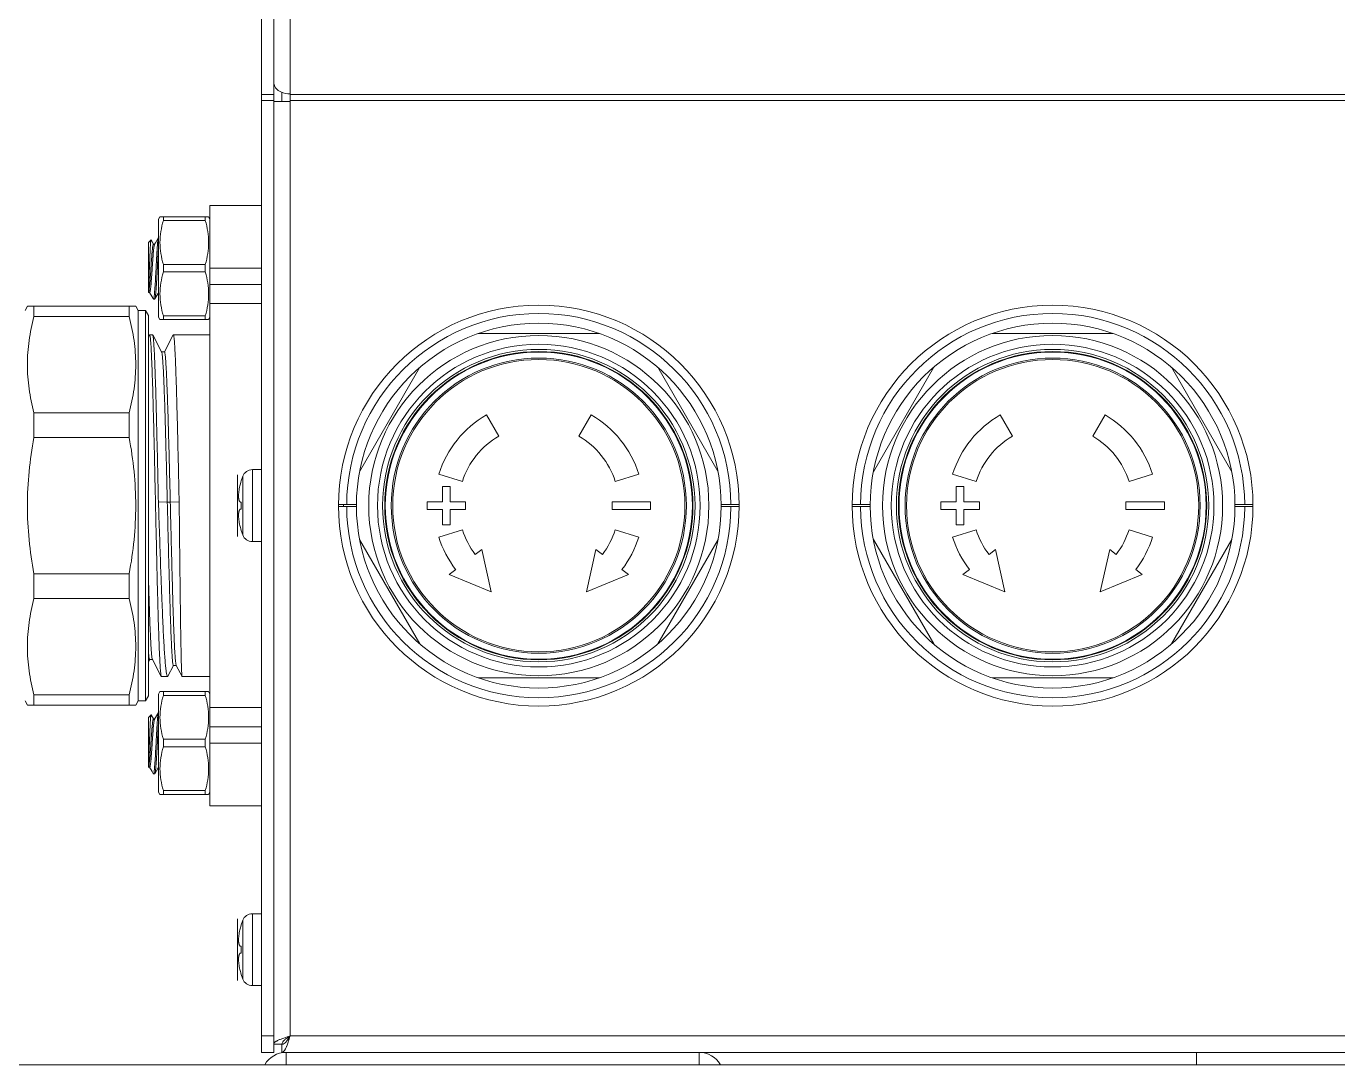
# Model space of a CAD drawing. Header units: millimetres. Extents: x 206 to 1899, y -454 to 296.
# Drawn here: x 1407.77 to 1415.75, y -414.67 to -408.36 of the extents above; entities that cross this region are included whole.
import ezdxf

# ---------------------------------------------------------------- set-up
doc = ezdxf.new("R2010")
doc.units = ezdxf.units.MM
doc.layers.add('细实线', color=7, linetype='Continuous', lineweight=15)

msp = doc.modelspace()

# ---------------------------------------------------------------- linework, layer by layer
at = {"layer": '细实线', "linetype": 'Continuous', "lineweight": 9}
for p, q in [((1409.1992, -414.5955), (1409.1992, -402.8455)), ((1409.2742, -414.5955), (1409.2742, -403.033)), ((1409.3742, -414.4955), (1409.3742, -403.133)), ((1409.1992, -408.7714), (1409.2742, -408.7714)), ((1409.1992, -408.8068), (1409.2742, -408.8068)), ((1409.3242, -408.813), (1409.2742, -408.813)), ((1409.3242, -408.813), (1409.3242, -408.7561)), ((1409.3742, -408.813), (1409.3242, -408.813)), ((1409.3742, -408.7714), (1428.9867, -408.7714)), ((1409.3742, -408.8068), (1428.9867, -408.8068)), ((1408.8867, -413.0955), (1408.8867, -409.4455)), ((1409.1992, -409.4455), (1408.8867, -409.4455)), ((1408.5824, -409.5142), (1408.5742, -409.5284)), ((1408.5742, -410.1249), (1408.5742, -409.5285)), ((1408.8786, -409.5142), (1408.5824, -409.5142)), ((1408.6031, -409.5142), (1408.6031, -409.5372)), ((1408.8579, -409.5372), (1408.6031, -409.5372)), ((1408.8579, -409.5142), (1408.8579, -409.5372)), ((1408.8867, -409.5284), (1408.8786, -409.5142)), ((1408.5117, -409.6705), (1408.5281, -409.6541)), ((1408.5117, -409.9746), (1408.5117, -409.6705)), ((1408.5288, -409.6543), (1408.5281, -409.6541)), ((1408.5434, -409.6796), (1408.5288, -409.6543)), ((1408.5508, -409.6798), (1408.543, -409.6798)), ((1408.5547, -409.6722), (1408.5496, -409.6808)), ((1408.5733, -409.64), (1408.5547, -409.6722)), ((1408.5733, -409.64), (1408.5742, -409.6392)), ((1408.6031, -409.8497), (1408.6031, -409.8037)), ((1408.8579, -409.8037), (1408.6031, -409.8037)), ((1408.8579, -409.8497), (1408.6031, -409.8497)), ((1408.8579, -409.8497), (1408.8579, -409.8037)), ((1409.1992, -409.8267), (1408.8867, -409.8267)), ((1408.8867, -409.9251), (1409.1992, -409.9251)), ((1408.5117, -409.9746), (1408.5129, -409.9726)), ((1408.5117, -409.9736), (1408.5196, -409.9736)), ((1408.543, -410.0142), (1408.5408, -410.0112)), ((1408.543, -410.0142), (1408.5508, -410.0142)), ((1408.5517, -410.0134), (1408.5508, -410.0142)), ((1407.7617, -410.083), (1407.7762, -410.058)), ((1408.4348, -410.058), (1407.7762, -410.058)), ((1407.8159, -410.1203), (1407.8159, -410.058)), ((1408.3951, -410.1203), (1408.3951, -410.058)), ((1408.4348, -410.058), (1408.4492, -410.083)), ((1408.4492, -412.458), (1408.4492, -410.083)), ((1408.4492, -410.083), (1408.4937, -410.083)), ((1408.4937, -410.083), (1408.4937, -412.458)), ((1408.5117, -410.1142), (1408.4937, -410.083)), ((1409.1992, -410.042), (1408.8867, -410.042)), ((1408.3951, -410.1203), (1407.8159, -410.1203)), ((1408.5117, -412.4267), (1408.5117, -410.1142)), ((1408.5824, -410.1392), (1408.5742, -410.1251)), ((1408.8786, -410.1392), (1408.5824, -410.1392)), ((1408.6031, -410.1392), (1408.6031, -410.1162)), ((1408.8579, -410.1162), (1408.6031, -410.1162)), ((1408.8579, -410.1392), (1408.8579, -410.1162)), ((1408.8867, -410.1251), (1408.8786, -410.1392)), ((1408.5184, -410.2324), (1408.5117, -410.2452)), ((1408.5184, -410.2324), (1408.5194, -410.2314)), ((1408.5194, -410.2314), (1408.5374, -410.2314)), ((1408.5384, -410.2324), (1408.5374, -410.2314)), ((1408.5921, -410.3354), (1408.5384, -410.2324)), ((1408.6627, -410.2324), (1408.6092, -410.3352)), ((1408.6627, -410.2324), (1408.6637, -410.2314)), ((1408.6637, -410.2314), (1408.8867, -410.2314)), ((1410.5196, -410.2236), (1411.2539, -410.2236)), ((1413.6446, -410.2236), (1414.3789, -410.2236)), ((1408.6096, -410.3354), (1408.5915, -410.3354)), ((1408.5926, -410.3364), (1408.5921, -410.3354)), ((1409.7966, -411.0649), (1410.1637, -410.4291)), ((1411.6098, -410.4291), (1411.9769, -411.0649)), ((1412.9216, -411.0649), (1413.2887, -410.4291)), ((1414.7348, -410.4291), (1415.1019, -411.0649)), ((1407.8159, -410.8564), (1407.8159, -410.7059)), ((1408.3951, -410.7059), (1407.8159, -410.7059)), ((1408.3951, -410.8564), (1408.3951, -410.7059)), ((1410.568, -410.7184), (1410.643, -410.8483)), ((1411.1305, -410.8483), (1411.2055, -410.7184)), ((1413.693, -410.7184), (1413.768, -410.8483)), ((1414.2555, -410.8483), (1414.3305, -410.7184)), ((1408.3951, -410.8564), (1407.8159, -410.8564)), ((1409.1444, -411.4892), (1409.1444, -411.0517)), ((1409.1444, -411.0517), (1409.1992, -411.0517)), ((1409.053, -411.458), (1409.053, -411.083)), ((1409.0766, -411.1187), (1409.086, -411.0919)), ((1409.0766, -411.1187), (1409.0766, -411.1202)), ((1409.086, -411.449), (1409.086, -411.0919)), ((1410.4218, -411.1239), (1410.2788, -411.0788)), ((1411.4947, -411.0788), (1411.3517, -411.1239)), ((1413.5468, -411.1239), (1413.4038, -411.0788)), ((1414.6197, -411.0788), (1414.4767, -411.1239)), ((1410.3008, -411.247), (1410.3008, -411.1533)), ((1410.3008, -411.1533), (1410.3477, -411.1533)), ((1410.3477, -411.1533), (1410.3477, -411.247)), ((1413.4258, -411.247), (1413.4258, -411.1533)), ((1413.4258, -411.1533), (1413.4727, -411.1533)), ((1413.4727, -411.1533), (1413.4727, -411.247)), ((1408.5738, -411.2705), (1408.573, -411.2464)), ((1408.573, -411.2464), (1408.6271, -411.2488)), ((1408.6271, -411.2488), (1408.6451, -411.2488)), ((1408.6451, -411.2488), (1408.6992, -411.2464)), ((1408.6992, -411.2464), (1408.6995, -411.2705)), ((1409.0716, -411.2488), (1409.0766, -411.2498)), ((1409.0716, -411.2921), (1409.0766, -411.2911)), ((1409.0766, -411.2498), (1409.0766, -411.2911)), ((1409.7774, -411.2642), (1409.668, -411.2642)), ((1409.7774, -411.2767), (1409.668, -411.2767)), ((1409.6992, -411.2642), (1409.6992, -411.2767)), ((1410.2071, -411.2939), (1410.2071, -411.247)), ((1410.2071, -411.247), (1410.3008, -411.247)), ((1410.3008, -411.2939), (1410.2071, -411.2939)), ((1410.3008, -411.3876), (1410.3008, -411.2939)), ((1410.3477, -411.247), (1410.4414, -411.247)), ((1410.3477, -411.2939), (1410.3477, -411.3876)), ((1410.4414, -411.2939), (1410.3477, -411.2939)), ((1410.4414, -411.247), (1410.4414, -411.2939)), ((1411.3321, -411.2939), (1411.3321, -411.247)), ((1411.3321, -411.247), (1411.5664, -411.247)), ((1411.5664, -411.2939), (1411.3321, -411.2939)), ((1411.5664, -411.247), (1411.5664, -411.2939)), ((1412.1055, -411.2642), (1411.9961, -411.2642)), ((1412.1055, -411.2767), (1411.9961, -411.2767)), ((1412.9024, -411.2642), (1412.793, -411.2642)), ((1412.9024, -411.2767), (1412.793, -411.2767)), ((1413.3321, -411.2939), (1413.3321, -411.247)), ((1413.3321, -411.247), (1413.4258, -411.247)), ((1413.4258, -411.2939), (1413.3321, -411.2939)), ((1413.4258, -411.3876), (1413.4258, -411.2939)), ((1413.4727, -411.247), (1413.5664, -411.247)), ((1413.4727, -411.2939), (1413.4727, -411.3876)), ((1413.5664, -411.2939), (1413.4727, -411.2939)), ((1413.5664, -411.247), (1413.5664, -411.2939)), ((1414.4571, -411.2939), (1414.4571, -411.247)), ((1414.4571, -411.247), (1414.6914, -411.247)), ((1414.6914, -411.2939), (1414.4571, -411.2939)), ((1414.6914, -411.247), (1414.6914, -411.2939)), ((1415.2305, -411.2642), (1415.1211, -411.2642)), ((1415.2305, -411.2767), (1415.1211, -411.2767)), ((1409.0766, -411.4208), (1409.0766, -411.4222)), ((1409.0766, -411.4222), (1409.086, -411.449)), ((1410.2788, -411.4622), (1410.4218, -411.4171)), ((1410.3477, -411.3876), (1410.3008, -411.3876)), ((1411.3517, -411.4171), (1411.4947, -411.4622)), ((1413.4038, -411.4622), (1413.5468, -411.4171)), ((1413.4727, -411.3876), (1413.4258, -411.3876)), ((1414.4767, -411.4171), (1414.6197, -411.4622)), ((1409.1444, -411.4892), (1409.1992, -411.4892)), ((1410.1637, -412.1118), (1409.7966, -411.476)), ((1410.5, -411.5672), (1410.5397, -411.5368)), ((1410.5397, -411.5368), (1410.5969, -411.7948)), ((1411.1766, -411.7948), (1411.2338, -411.5368)), ((1411.2338, -411.5368), (1411.2735, -411.5672)), ((1411.9769, -411.476), (1411.6098, -412.1118)), ((1413.2887, -412.1118), (1412.9216, -411.476)), ((1413.625, -411.5672), (1413.6647, -411.5368)), ((1413.6647, -411.5368), (1413.7219, -411.7948)), ((1414.3016, -411.7948), (1414.3588, -411.5368)), ((1414.3588, -411.5368), (1414.3985, -411.5672)), ((1415.1019, -411.476), (1414.7348, -412.1118)), ((1407.8159, -411.835), (1407.8159, -411.6845)), ((1408.3951, -411.6845), (1407.8159, -411.6845)), ((1408.3951, -411.835), (1408.3951, -411.6845)), ((1410.3413, -411.689), (1410.381, -411.6585)), ((1410.5969, -411.7948), (1410.3413, -411.689)), ((1411.4322, -411.689), (1411.1766, -411.7948)), ((1411.3925, -411.6585), (1411.4322, -411.689)), ((1413.4663, -411.689), (1413.506, -411.6585)), ((1413.7219, -411.7948), (1413.4663, -411.689)), ((1414.5572, -411.689), (1414.3016, -411.7948)), ((1414.5175, -411.6585), (1414.5572, -411.689)), ((1408.3951, -411.835), (1407.8159, -411.835)), ((1408.5117, -412.2212), (1408.5198, -412.2058)), ((1408.5194, -412.2055), (1408.5374, -412.2055)), ((1408.5363, -412.2045), (1408.5369, -412.2055)), ((1408.5369, -412.2055), (1408.5906, -412.3086)), ((1408.6309, -412.3073), (1408.6647, -412.2426)), ((1408.6642, -412.2424), (1408.6823, -412.2424)), ((1408.6812, -412.2414), (1408.6818, -412.2424)), ((1408.6818, -412.2424), (1408.7166, -412.3093)), ((1408.5906, -412.3086), (1408.5915, -412.3095)), ((1408.5915, -412.3095), (1408.6286, -412.3095)), ((1408.6309, -412.3073), (1408.6286, -412.3095)), ((1408.7166, -412.3093), (1408.7168, -412.3095)), ((1408.7168, -412.3095), (1408.8867, -412.3095)), ((1411.2539, -412.3173), (1410.5196, -412.3173)), ((1414.3789, -412.3173), (1413.6446, -412.3173)), ((1407.8159, -412.483), (1407.8159, -412.4206)), ((1408.3951, -412.4206), (1407.8159, -412.4206)), ((1408.3951, -412.483), (1408.3951, -412.4206)), ((1408.5824, -412.4017), (1408.5742, -412.4159)), ((1408.5742, -413.0124), (1408.5742, -412.416)), ((1408.8786, -412.4017), (1408.5824, -412.4017)), ((1408.6031, -412.4017), (1408.6031, -412.4247)), ((1408.8579, -412.4017), (1408.8579, -412.4247)), ((1408.8867, -412.4159), (1408.8786, -412.4017)), ((1407.7617, -412.458), (1407.7762, -412.483)), ((1408.4348, -412.483), (1407.7762, -412.483)), ((1408.4348, -412.483), (1408.4492, -412.458)), ((1408.4492, -412.458), (1408.4937, -412.458)), ((1408.5117, -412.4267), (1408.4937, -412.458)), ((1408.8579, -412.4247), (1408.6031, -412.4247)), ((1408.8867, -412.4989), (1409.1992, -412.4989)), ((1408.5117, -412.558), (1408.5281, -412.5416)), ((1408.5117, -412.8621), (1408.5117, -412.558)), ((1408.5288, -412.5418), (1408.5281, -412.5416)), ((1408.5434, -412.5671), (1408.5288, -412.5418)), ((1408.5508, -412.5673), (1408.543, -412.5673)), ((1408.5547, -412.5597), (1408.5496, -412.5683)), ((1408.5733, -412.5275), (1408.5547, -412.5597)), ((1408.5733, -412.5275), (1408.5742, -412.5267)), ((1409.1992, -412.6159), (1408.8867, -412.6159)), ((1408.6031, -412.7372), (1408.6031, -412.6912)), ((1408.8579, -412.6912), (1408.6031, -412.6912)), ((1408.8579, -412.7372), (1408.6031, -412.7372)), ((1408.8579, -412.7372), (1408.8579, -412.6912)), ((1409.1992, -412.7142), (1408.8867, -412.7142)), ((1408.5117, -412.8621), (1408.5129, -412.8601)), ((1408.5117, -412.8611), (1408.5196, -412.8611)), ((1408.543, -412.9017), (1408.5408, -412.8987)), ((1408.5517, -412.9009), (1408.5508, -412.9017)), ((1408.543, -412.9017), (1408.5508, -412.9017)), ((1408.5824, -413.0267), (1408.5742, -413.0126)), ((1408.8786, -413.0267), (1408.5824, -413.0267)), ((1408.6031, -413.0267), (1408.6031, -413.0037)), ((1408.8579, -413.0037), (1408.6031, -413.0037)), ((1408.8579, -413.0267), (1408.8579, -413.0037)), ((1408.8867, -413.0126), (1408.8786, -413.0267)), ((1409.1992, -413.0955), (1408.8867, -413.0955)), ((1409.1444, -414.1892), (1409.1444, -413.7517)), ((1409.1444, -413.7517), (1409.1992, -413.7517)), ((1409.053, -414.158), (1409.053, -413.783)), ((1409.0766, -413.8187), (1409.086, -413.7919)), ((1409.0766, -413.8187), (1409.0766, -413.8202)), ((1409.086, -414.149), (1409.086, -413.7919)), ((1409.0716, -413.9488), (1409.0766, -413.9498)), ((1409.0716, -413.9921), (1409.0766, -413.9911)), ((1409.0766, -413.9498), (1409.0766, -413.9911)), ((1409.0766, -414.1208), (1409.0766, -414.1222)), ((1409.0766, -414.1222), (1409.086, -414.149)), ((1409.1444, -414.1892), (1409.1992, -414.1892)), ((1409.2742, -414.4955), (1409.1992, -414.4955)), ((1428.9867, -414.4955), (1409.3742, -414.4955)), ((1409.3242, -414.5455), (1409.2742, -414.5455)), ((1409.3242, -414.5455), (1409.3242, -414.5955)), ((1409.2742, -414.5955), (1409.1992, -414.5955)), ((1429.0367, -414.5955), (1409.3242, -414.5955)), ((1409.3492, -414.6705), (1409.3492, -414.5955)), ((1411.8617, -414.6705), (1411.8617, -414.5955)), ((1414.8867, -414.5955), (1414.8867, -414.6705)), ((1400.2555, -414.6705), (1475.4055, -414.6705))]:
    msp.add_line(p, q, dxfattribs=at)
for points in [[(1408.5191, -409.9739), (1408.5346, -410.0004), (1408.5408, -410.0112)], [(1408.5517, -410.0134), (1408.57, -409.982), (1408.5742, -409.9746)], [(1408.5191, -412.8614), (1408.5346, -412.8879), (1408.5408, -412.8987)], [(1408.5517, -412.9009), (1408.57, -412.8695), (1408.5742, -412.8621)]]:
    msp.add_lwpolyline(points, dxfattribs=at)
for centre, radius in [((1410.8867, -411.2705), 1.2188), ((1414.0117, -411.2705), 1.2188), ((1410.8867, -411.2705), 1.1094), ((1414.0117, -411.2705), 1.1094), ((1410.8867, -411.2705), 1.0344), ((1414.0117, -411.2705), 1.0344), ((1410.8867, -411.2705), 0.9812), ((1410.8867, -411.2705), 0.95), ((1410.8867, -411.2705), 0.9375), ((1410.8867, -411.2705), 0.9338), ((1414.0117, -411.2705), 0.9812), ((1414.0117, -411.2705), 0.95), ((1414.0117, -411.2705), 0.9375), ((1414.0117, -411.2705), 0.9338), ((1410.8867, -411.2705), 0.8974), ((1410.8867, -411.2705), 0.8886), ((1414.0117, -411.2705), 0.8974), ((1414.0117, -411.2705), 0.8886)]:
    msp.add_circle(centre, radius, dxfattribs=at)
for centre, radius, start, end in [((1410.8867, -411.2705), 1.1687, 0.3064, 179.6936), ((1414.0117, -411.2705), 1.1687, 0.3064, 179.6936), ((1410.8867, -411.2705), 0.6375, 120, 162.5), ((1410.8867, -411.2705), 0.6375, 17.5, 60), ((1414.0117, -411.2705), 0.6375, 120, 162.5), ((1414.0117, -411.2705), 0.6375, 17.5, 60), ((1410.8867, -411.2705), 0.4875, 120, 162.5), ((1410.8867, -411.2705), 0.4875, 17.5, 60), ((1414.0117, -411.2705), 0.4875, 120, 162.5), ((1414.0117, -411.2705), 0.4875, 17.5, 60), ((1409.1444, -411.1142), 0.0625, 90, 159.07517), ((1409.4362, -411.2372), 0.3781, 164.67105, 166.58906), ((1409.5558, -411.27), 0.5021, 162.63675, 164.67092), ((1410.8867, -411.2705), 1.1687, 180.3064, 359.6936), ((1414.0117, -411.2705), 1.1687, 180.3064, 359.6936), ((1409.435, -411.304), 0.3768, 193.40781, 195.33231), ((1409.5558, -411.2709), 0.5021, 195.32908, 197.36325), ((1409.1444, -411.4267), 0.0625, 200.92483, 270), ((1410.8867, -411.2705), 0.6375, 197.5, 217.5), ((1410.8867, -411.2705), 0.4875, 197.5, 217.5), ((1410.8867, -411.2705), 0.4875, 322.5, 342.5), ((1410.8867, -411.2705), 0.6375, 322.5, 342.5), ((1414.0117, -411.2705), 0.6375, 197.5, 217.5), ((1414.0117, -411.2705), 0.4875, 197.5, 217.5), ((1414.0117, -411.2705), 0.4875, 322.5, 342.5), ((1414.0117, -411.2705), 0.6375, 322.5, 342.5), ((1409.1444, -413.8142), 0.0625, 90, 159.07517), ((1409.4362, -413.9372), 0.3781, 164.67105, 166.58906), ((1409.5558, -413.97), 0.5021, 162.63675, 164.67092), ((1409.435, -414.004), 0.3768, 193.40781, 195.33231), ((1409.5558, -413.9709), 0.5021, 195.32908, 197.36325), ((1409.1444, -414.1267), 0.0625, 200.92483, 270), ((1409.3492, -414.7455), 0.15, 90, 149.80239), ((1411.8617, -414.7455), 0.15, 30.19761, 90)]:
    msp.add_arc(centre, radius, start, end, dxfattribs=at)
for points, knots in [([(1409.2742, -408.6963), (1409.2742, -408.7054), (1409.2799, -408.7249), (1409.2938, -408.7391), (1409.302, -408.7452)], [0, 0, 0, 0, 0.472275, 1, 1, 1, 1]), ([(1409.302, -408.7452), (1409.3068, -408.7487), (1409.3287, -408.7618), (1409.3548, -408.767), (1409.3742, -408.767)], [0, 0, 0, 0, 0.23481, 1, 1, 1, 1]), ([(1408.6031, -409.8037), (1408.5967, -409.7821), (1408.5863, -409.7381), (1408.5805, -409.6705), (1408.5863, -409.6028), (1408.5967, -409.5589), (1408.6031, -409.5372)], [0, 0, 0, 0, 0.250695, 0.5, 0.749305, 1, 1, 1, 1]), ([(1408.8579, -409.8037), (1408.8643, -409.7821), (1408.8747, -409.7381), (1408.8805, -409.6705), (1408.8747, -409.6028), (1408.8643, -409.5589), (1408.8579, -409.5372)], [0, 0, 0, 0, 0.250695, 0.5, 0.749305, 1, 1, 1, 1]), ([(1408.5281, -409.6541), (1408.5279, -409.6543), (1408.5275, -409.6554), (1408.5271, -409.6574), (1408.5266, -409.6605), (1408.5261, -409.6646), (1408.5256, -409.6696), (1408.5249, -409.6782), (1408.5241, -409.6911), (1408.5231, -409.709), (1408.5221, -409.7298), (1408.5211, -409.753), (1408.5201, -409.7779), (1408.5191, -409.8039), (1408.5178, -409.8388), (1408.5161, -409.8801), (1408.5142, -409.9234), (1408.5127, -409.9495), (1408.5117, -409.9605)], [0, 0, 0, 0, 0.003638, 0.010461, 0.020548, 0.033881, 0.050403, 0.070023, 0.118113, 0.177037, 0.245375, 0.321439, 0.403308, 0.488871, 0.575879, 0.744886, 0.891832, 1, 1, 1, 1]), ([(1408.5159, -409.9613), (1408.5165, -409.9573), (1408.5178, -409.9482), (1408.5201, -409.9257), (1408.5229, -409.8914), (1408.5255, -409.854), (1408.5277, -409.8215), (1408.5294, -409.7969), (1408.5311, -409.7731), (1408.5327, -409.751), (1408.5344, -409.731), (1408.536, -409.7138), (1408.5377, -409.6998), (1408.5392, -409.6896), (1408.5407, -409.6834), (1408.5419, -409.6805), (1408.5427, -409.6798), (1408.543, -409.6798)], [0, 0, 0, 0, 0.042598, 0.097649, 0.238585, 0.406786, 0.495155, 0.582985, 0.667741, 0.746976, 0.818408, 0.879989, 0.929967, 0.966961, 0.990085, 0.996465, 1, 1, 1, 1]), ([(1408.5196, -409.9736), (1408.5199, -409.9736), (1408.5208, -409.9727), (1408.5216, -409.9707), (1408.5225, -409.9675), (1408.5238, -409.9608), (1408.5254, -409.9496), (1408.5272, -409.9331), (1408.529, -409.9128), (1408.5308, -409.8896), (1408.5326, -409.8641), (1408.5345, -409.8373), (1408.5363, -409.8102), (1408.5381, -409.7836), (1408.54, -409.7586), (1408.5418, -409.7359), (1408.5436, -409.7164), (1408.5454, -409.7007), (1408.5469, -409.6903), (1408.5483, -409.6844), (1408.549, -409.6822), (1408.5494, -409.6814)], [0, 0, 0, 0, 0.003842, 0.011094, 0.022365, 0.037706, 0.080226, 0.13737, 0.207214, 0.287353, 0.375012, 0.467147, 0.560554, 0.651985, 0.738262, 0.816389, 0.883663, 0.937776, 0.976919, 0.990494, 1, 1, 1, 1]), ([(1408.5467, -410.001), (1408.5474, -409.9964), (1408.5486, -409.9857), (1408.551, -409.9589), (1408.5537, -409.9173), (1408.5568, -409.8611), (1408.5595, -409.8107), (1408.5617, -409.7701), (1408.5633, -409.7415), (1408.5649, -409.7152), (1408.5665, -409.692), (1408.5682, -409.6726), (1408.5696, -409.6591), (1408.5708, -409.6505), (1408.5716, -409.6458), (1408.5723, -409.6425), (1408.573, -409.6406), (1408.5733, -409.64)], [0, 0, 0, 0, 0.038651, 0.089567, 0.222344, 0.383787, 0.556107, 0.640397, 0.720301, 0.793603, 0.858272, 0.912526, 0.954882, 0.971236, 0.98423, 0.993811, 1, 1, 1, 1]), ([(1408.5742, -409.6941), (1408.5741, -409.6965), (1408.5733, -409.7066), (1408.5727, -409.7168), (1408.5722, -409.7245)], [0, 0, 0, 0, 0.233838, 1, 1, 1, 1]), ([(1408.5722, -409.7245), (1408.5713, -409.739), (1408.5695, -409.7691), (1408.567, -409.8153), (1408.5646, -409.8622), (1408.5621, -409.9067), (1408.56, -409.9411), (1408.5582, -409.9652), (1408.5569, -409.98), (1408.5557, -409.9924), (1408.5545, -410.002), (1408.5534, -410.0082), (1408.5525, -410.0117), (1408.552, -410.013), (1408.5517, -410.0134)], [0, 0, 0, 0, 0.149668, 0.312649, 0.478277, 0.635709, 0.774644, 0.834278, 0.886019, 0.929033, 0.962641, 0.986349, 0.99442, 1, 1, 1, 1]), ([(1408.6031, -410.1162), (1408.5967, -410.0946), (1408.5863, -410.0506), (1408.5805, -409.983), (1408.5863, -409.9153), (1408.5967, -409.8714), (1408.6031, -409.8497)], [0, 0, 0, 0, 0.250695, 0.5, 0.749305, 1, 1, 1, 1]), ([(1408.8579, -410.1162), (1408.8643, -410.0946), (1408.8747, -410.0506), (1408.8805, -409.983), (1408.8747, -409.9153), (1408.8643, -409.8714), (1408.8579, -409.8497)], [0, 0, 0, 0, 0.250695, 0.5, 0.749305, 1, 1, 1, 1]), ([(1408.5129, -409.9726), (1408.513, -409.9725), (1408.5133, -409.9719), (1408.5136, -409.9712), (1408.5137, -409.9707)], [0, 0, 0, 0, 0.209201, 1, 1, 1, 1]), ([(1408.5137, -409.9707), (1408.5139, -409.9701), (1408.5148, -409.967), (1408.5154, -409.9638), (1408.5159, -409.9613)], [0, 0, 0, 0, 0.190072, 1, 1, 1, 1]), ([(1408.543, -410.0142), (1408.5434, -410.0142), (1408.5443, -410.0129), (1408.5446, -410.0117), (1408.5449, -410.0109)], [0, 0, 0, 0, 0.320397, 1, 1, 1, 1]), ([(1408.5449, -410.0109), (1408.545, -410.0103), (1408.5458, -410.007), (1408.5464, -410.0037), (1408.5467, -410.001)], [0, 0, 0, 0, 0.191287, 1, 1, 1, 1]), ([(1407.8159, -410.1203), (1407.8032, -410.1682), (1407.7832, -410.2652), (1407.7727, -410.4131), (1407.7832, -410.561), (1407.8032, -410.658), (1407.8159, -410.7059)], [0, 0, 0, 0, 0.251097, 0.5, 0.748903, 1, 1, 1, 1]), ([(1408.3951, -410.1203), (1408.4078, -410.1682), (1408.4278, -410.2652), (1408.4383, -410.4131), (1408.4278, -410.561), (1408.4078, -410.658), (1408.3951, -410.7059)], [0, 0, 0, 0, 0.251097, 0.5, 0.748903, 1, 1, 1, 1]), ([(1408.5194, -410.2314), (1408.5196, -410.2314), (1408.5201, -410.2318), (1408.5209, -410.2335), (1408.5219, -410.2372), (1408.5229, -410.2435), (1408.524, -410.2522), (1408.5251, -410.2634), (1408.5262, -410.277), (1408.5274, -410.2929), (1408.5285, -410.3113), (1408.5296, -410.3319), (1408.5312, -410.3639), (1408.5331, -410.4093), (1408.5353, -410.4698), (1408.5375, -410.5381), (1408.5398, -410.6134), (1408.542, -410.6951), (1408.5443, -410.7822), (1408.5473, -410.9071), (1408.551, -411.0703), (1408.554, -411.2029), (1408.5555, -411.2705)], [0, 0, 0, 0, 0.00062, 0.001673, 0.005438, 0.011534, 0.019984, 0.030779, 0.043896, 0.059309, 0.076984, 0.096876, 0.11894, 0.169371, 0.227791, 0.293639, 0.366287, 0.445032, 0.529119, 0.617741, 0.80512, 1, 1, 1, 1]), ([(1408.573, -411.2464), (1408.5715, -411.1818), (1408.5687, -411.0551), (1408.5645, -410.8711), (1408.5609, -410.7255), (1408.5579, -410.6177), (1408.5558, -410.545), (1408.5536, -410.4788), (1408.5515, -410.4195), (1408.5494, -410.3677), (1408.5473, -410.324), (1408.5454, -410.2927), (1408.5439, -410.2719), (1408.5428, -410.2597), (1408.5418, -410.2496), (1408.5407, -410.2418), (1408.5397, -410.2363), (1408.5389, -410.2334), (1408.5384, -410.2324)], [0, 0, 0, 0, 0.191055, 0.37452, 0.543947, 0.621499, 0.69335, 0.758863, 0.817463, 0.868631, 0.911919, 0.946949, 0.96127, 0.973419, 0.983375, 0.991122, 0.996653, 1, 1, 1, 1]), ([(1408.6637, -410.2314), (1408.6639, -410.2314), (1408.6644, -410.2318), (1408.6652, -410.2335), (1408.6662, -410.237), (1408.6672, -410.2431), (1408.6683, -410.2516), (1408.6694, -410.2624), (1408.6705, -410.2756), (1408.6716, -410.2912), (1408.6731, -410.3164), (1408.675, -410.3535), (1408.6772, -410.4043), (1408.6794, -410.4632), (1408.6816, -410.5296), (1408.6838, -410.603), (1408.686, -410.6826), (1408.6882, -410.7677), (1408.6912, -410.8899), (1408.6949, -411.0499), (1408.6978, -411.18), (1408.6992, -411.2464)], [0, 0, 0, 0, 0.000623, 0.001674, 0.00542, 0.011481, 0.019882, 0.030612, 0.043653, 0.058979, 0.076555, 0.11829, 0.168478, 0.226652, 0.292269, 0.36472, 0.443325, 0.527353, 0.616021, 0.803906, 1, 1, 1, 1]), ([(1408.6271, -411.2488), (1408.6257, -411.1909), (1408.6229, -411.0772), (1408.6186, -410.9121), (1408.615, -410.7814), (1408.6121, -410.6845), (1408.61, -410.6192), (1408.6078, -410.5595), (1408.6057, -410.5062), (1408.6036, -410.4595), (1408.6015, -410.42), (1408.5996, -410.3917), (1408.5981, -410.3729), (1408.597, -410.3617), (1408.596, -410.3525), (1408.595, -410.3453), (1408.5939, -410.3402), (1408.5931, -410.3374), (1408.5926, -410.3364)], [0, 0, 0, 0, 0.19048, 0.37344, 0.542489, 0.619916, 0.691691, 0.757187, 0.815827, 0.867097, 0.910555, 0.945817, 0.960282, 0.972592, 0.982724, 0.990667, 0.996416, 1, 1, 1, 1]), ([(1408.6451, -411.2488), (1408.6437, -411.1891), (1408.6408, -411.072), (1408.6371, -410.9279), (1408.6341, -410.818), (1408.6319, -410.7414), (1408.6297, -410.6698), (1408.6275, -410.6037), (1408.6253, -410.5439), (1408.6231, -410.4909), (1408.6209, -410.4452), (1408.619, -410.4119), (1408.6174, -410.3891), (1408.6163, -410.3752), (1408.6152, -410.3633), (1408.6141, -410.3535), (1408.6131, -410.3459), (1408.612, -410.3403), (1408.6112, -410.3372), (1408.6101, -410.3354), (1408.6096, -410.3354)], [0, 0, 0, 0, 0.196057, 0.383908, 0.472562, 0.556575, 0.635169, 0.70761, 0.77322, 0.831391, 0.881577, 0.923317, 0.940895, 0.956227, 0.969276, 0.980015, 0.98843, 0.994515, 0.998296, 1, 1, 1, 1]), ([(1407.8159, -410.8564), (1407.8031, -410.9246), (1407.7831, -411.0622), (1407.7762, -411.2011), (1407.7762, -411.2705)], [0, 0, 0, 0, 0.500012, 1, 1, 1, 1]), ([(1408.3951, -410.8564), (1408.4079, -410.9246), (1408.4279, -411.0622), (1408.4348, -411.2011), (1408.4348, -411.2705)], [0, 0, 0, 0, 0.500012, 1, 1, 1, 1]), ([(1409.0684, -411.1495), (1409.067, -411.1556), (1409.0645, -411.1673), (1409.0618, -411.1843), (1409.0604, -411.2), (1409.0602, -411.2122), (1409.0606, -411.2211), (1409.0612, -411.2271), (1409.0622, -411.2326), (1409.0634, -411.2375), (1409.0649, -411.2417), (1409.0665, -411.2446), (1409.0679, -411.2465), (1409.0693, -411.2479), (1409.0707, -411.2486), (1409.0716, -411.2488)], [0, 0, 0, 0, 0.180366, 0.347311, 0.499831, 0.637355, 0.700173, 0.75871, 0.812623, 0.861491, 0.904806, 0.942114, 0.958494, 0.973449, 1, 1, 1, 1]), ([(1407.7762, -411.2705), (1407.7762, -411.3399), (1407.7831, -411.4787), (1407.8031, -411.6163), (1407.8159, -411.6845)], [0, 0, 0, 0, 0.499988, 1, 1, 1, 1]), ([(1408.4348, -411.2705), (1408.4348, -411.3399), (1408.4279, -411.4787), (1408.4079, -411.6163), (1408.3951, -411.6845)], [0, 0, 0, 0, 0.499988, 1, 1, 1, 1]), ([(1408.5555, -411.2705), (1408.5569, -411.3362), (1408.5598, -411.4654), (1408.5641, -411.6532), (1408.5677, -411.8021), (1408.5707, -411.9126), (1408.5729, -411.9872), (1408.5751, -412.0553), (1408.5773, -412.1162), (1408.5794, -412.1694), (1408.5816, -412.2144), (1408.5834, -412.2466), (1408.585, -412.2679), (1408.5861, -412.2805), (1408.5871, -412.2909), (1408.5882, -412.2989), (1408.5892, -412.3045), (1408.59, -412.3075), (1408.5906, -412.3086)], [0, 0, 0, 0, 0.189933, 0.372945, 0.542404, 0.620095, 0.692137, 0.757872, 0.816705, 0.868097, 0.911587, 0.946781, 0.961166, 0.973366, 0.983359, 0.991127, 0.996663, 1, 1, 1, 1]), ([(1408.6286, -412.3095), (1408.6279, -412.3095), (1408.6269, -412.3083), (1408.626, -412.3065), (1408.6247, -412.3032), (1408.6233, -412.2975), (1408.6216, -412.2887), (1408.6199, -412.2776), (1408.6175, -412.2579), (1408.6145, -412.2273), (1408.6112, -412.1839), (1408.6078, -412.1316), (1408.6044, -412.0711), (1408.601, -412.0028), (1408.5976, -411.9275), (1408.5942, -411.8459), (1408.5908, -411.7587), (1408.5862, -411.6338), (1408.5805, -411.4706), (1408.5761, -411.338), (1408.5738, -411.2705)], [0, 0, 0, 0, 0.002038, 0.003749, 0.006004, 0.012216, 0.020744, 0.031593, 0.044748, 0.077878, 0.119844, 0.170258, 0.228641, 0.294436, 0.367016, 0.44568, 0.529674, 0.618196, 0.805355, 1, 1, 1, 1]), ([(1408.6642, -412.2424), (1408.664, -412.2424), (1408.6635, -412.242), (1408.6627, -412.2404), (1408.6617, -412.2369), (1408.6606, -412.2309), (1408.6595, -412.2225), (1408.6584, -412.2118), (1408.6573, -412.1988), (1408.6562, -412.1835), (1408.6545, -412.1586), (1408.6526, -412.122), (1408.6503, -412.0718), (1408.648, -412.0137), (1408.6457, -411.9481), (1408.6434, -411.8758), (1408.6411, -411.7975), (1408.6388, -411.7139), (1408.6356, -411.5945), (1408.6317, -411.439), (1408.6287, -411.3129), (1408.6271, -411.2488)], [0, 0, 0, 0, 0.000646, 0.001714, 0.005499, 0.01161, 0.020075, 0.030893, 0.044042, 0.059496, 0.077224, 0.119326, 0.169956, 0.228622, 0.294754, 0.367697, 0.446716, 0.531016, 0.61974, 0.806747, 1, 1, 1, 1]), ([(1408.6812, -412.2414), (1408.6807, -412.2404), (1408.6799, -412.2374), (1408.6788, -412.2319), (1408.6778, -412.2242), (1408.6767, -412.2142), (1408.6756, -412.202), (1408.674, -412.1815), (1408.6721, -412.1505), (1408.6699, -412.1072), (1408.6677, -412.0561), (1408.6655, -411.9976), (1408.6633, -411.9323), (1408.661, -411.8607), (1408.6579, -411.7548), (1408.6541, -411.6125), (1408.6497, -411.4337), (1408.6467, -411.3111), (1408.6451, -411.2488)], [0, 0, 0, 0, 0.003462, 0.009115, 0.016992, 0.027094, 0.039404, 0.053898, 0.089322, 0.133057, 0.184715, 0.243823, 0.309833, 0.382128, 0.46002, 0.629575, 0.811944, 1, 1, 1, 1]), ([(1408.6995, -411.2705), (1408.7002, -411.3372), (1408.7016, -411.4681), (1408.7034, -411.6294), (1408.7048, -411.7529), (1408.7059, -411.8393), (1408.7069, -411.9204), (1408.708, -411.9954), (1408.709, -412.0636), (1408.7101, -412.1243), (1408.7111, -412.177), (1408.7121, -412.2157), (1408.7128, -412.2423), (1408.7133, -412.2589), (1408.7139, -412.2731), (1408.7144, -412.285), (1408.7149, -412.2945), (1408.7154, -412.3009), (1408.7157, -412.3048), (1408.716, -412.3068), (1408.7163, -412.3083), (1408.7164, -412.309), (1408.7166, -412.3093)], [0, 0, 0, 0, 0.192603, 0.37798, 0.465784, 0.549217, 0.627496, 0.69989, 0.765717, 0.824362, 0.875274, 0.917975, 0.93612, 0.952069, 0.965784, 0.977234, 0.986396, 0.993246, 0.9958, 0.997775, 0.999172, 1, 1, 1, 1]), ([(1409.0716, -411.2921), (1409.0707, -411.2923), (1409.0693, -411.293), (1409.0679, -411.2944), (1409.0665, -411.2963), (1409.0649, -411.2993), (1409.0634, -411.3035), (1409.0622, -411.3084), (1409.0612, -411.3138), (1409.0606, -411.3198), (1409.0602, -411.3288), (1409.0604, -411.3409), (1409.0618, -411.3566), (1409.0645, -411.3736), (1409.067, -411.3854), (1409.0684, -411.3914)], [0, 0, 0, 0, 0.02655, 0.041501, 0.057879, 0.095184, 0.138499, 0.187366, 0.24128, 0.29982, 0.36264, 0.50017, 0.652697, 0.819646, 1, 1, 1, 1]), ([(1408.5363, -412.2045), (1408.536, -412.2039), (1408.5354, -412.2022), (1408.5343, -412.1975), (1408.533, -412.1889), (1408.5315, -412.1756), (1408.53, -412.1582), (1408.5285, -412.1369), (1408.527, -412.1117), (1408.5255, -412.0827), (1408.5234, -412.037), (1408.5207, -411.9714), (1408.5177, -411.8837), (1408.5147, -411.785), (1408.5127, -411.7157), (1408.5117, -411.6795)], [0, 0, 0, 0, 0.004069, 0.010032, 0.027769, 0.053261, 0.086432, 0.127153, 0.175242, 0.230498, 0.292668, 0.43663, 0.604567, 0.793482, 1, 1, 1, 1]), ([(1407.8159, -411.835), (1407.8032, -411.883), (1407.7832, -411.9799), (1407.7727, -412.1278), (1407.7832, -412.2758), (1407.8032, -412.3727), (1407.8159, -412.4206)], [0, 0, 0, 0, 0.251097, 0.5, 0.748903, 1, 1, 1, 1]), ([(1408.3951, -411.835), (1408.4078, -411.883), (1408.4278, -411.9799), (1408.4383, -412.1278), (1408.4278, -412.2758), (1408.4078, -412.3727), (1408.3951, -412.4206)], [0, 0, 0, 0, 0.251097, 0.5, 0.748903, 1, 1, 1, 1]), ([(1408.5194, -412.2055), (1408.519, -412.2055), (1408.5181, -412.2043), (1408.5173, -412.2019), (1408.5164, -412.1977), (1408.5155, -412.1921), (1408.5145, -412.1849), (1408.5132, -412.1721), (1408.5123, -412.1617), (1408.5117, -412.1543)], [0, 0, 0, 0, 0.023949, 0.073772, 0.153062, 0.262474, 0.402051, 0.571645, 1, 1, 1, 1]), ([(1408.6031, -412.6912), (1408.5967, -412.6696), (1408.5863, -412.6256), (1408.5805, -412.558), (1408.5863, -412.4903), (1408.5967, -412.4464), (1408.6031, -412.4247)], [0, 0, 0, 0, 0.250695, 0.5, 0.749305, 1, 1, 1, 1]), ([(1408.8579, -412.6912), (1408.8643, -412.6696), (1408.8747, -412.6256), (1408.8805, -412.558), (1408.8747, -412.4903), (1408.8643, -412.4464), (1408.8579, -412.4247)], [0, 0, 0, 0, 0.250695, 0.5, 0.749305, 1, 1, 1, 1]), ([(1408.5281, -412.5416), (1408.5279, -412.5418), (1408.5275, -412.5429), (1408.5271, -412.5449), (1408.5266, -412.548), (1408.5261, -412.5521), (1408.5256, -412.5571), (1408.5249, -412.5657), (1408.5241, -412.5786), (1408.5231, -412.5965), (1408.5221, -412.6173), (1408.5211, -412.6405), (1408.5201, -412.6654), (1408.5191, -412.6914), (1408.5178, -412.7263), (1408.5161, -412.7676), (1408.5142, -412.8109), (1408.5127, -412.837), (1408.5117, -412.848)], [0, 0, 0, 0, 0.003638, 0.010461, 0.020548, 0.033881, 0.050403, 0.070023, 0.118113, 0.177037, 0.245375, 0.321439, 0.403308, 0.488871, 0.575879, 0.744886, 0.891832, 1, 1, 1, 1]), ([(1408.5159, -412.8488), (1408.5165, -412.8448), (1408.5178, -412.8357), (1408.5201, -412.8132), (1408.5229, -412.7789), (1408.5255, -412.7415), (1408.5277, -412.709), (1408.5294, -412.6844), (1408.5311, -412.6606), (1408.5327, -412.6385), (1408.5344, -412.6185), (1408.536, -412.6013), (1408.5377, -412.5873), (1408.5392, -412.5771), (1408.5407, -412.5709), (1408.5419, -412.568), (1408.5427, -412.5673), (1408.543, -412.5673)], [0, 0, 0, 0, 0.042598, 0.097649, 0.238585, 0.406786, 0.495155, 0.582985, 0.667741, 0.746976, 0.818408, 0.879989, 0.929967, 0.966961, 0.990085, 0.996465, 1, 1, 1, 1]), ([(1408.5196, -412.8611), (1408.5199, -412.8611), (1408.5208, -412.8602), (1408.5216, -412.8582), (1408.5225, -412.855), (1408.5238, -412.8483), (1408.5254, -412.8371), (1408.5272, -412.8206), (1408.529, -412.8003), (1408.5308, -412.7771), (1408.5326, -412.7516), (1408.5345, -412.7248), (1408.5363, -412.6977), (1408.5381, -412.6711), (1408.54, -412.6461), (1408.5418, -412.6234), (1408.5436, -412.6039), (1408.5454, -412.5882), (1408.5469, -412.5778), (1408.5483, -412.5719), (1408.549, -412.5697), (1408.5494, -412.5689)], [0, 0, 0, 0, 0.003842, 0.011094, 0.022365, 0.037706, 0.080226, 0.13737, 0.207214, 0.287353, 0.375012, 0.467147, 0.560554, 0.651985, 0.738262, 0.816389, 0.883663, 0.937776, 0.976919, 0.990494, 1, 1, 1, 1]), ([(1408.5467, -412.8885), (1408.5474, -412.8839), (1408.5486, -412.8732), (1408.551, -412.8464), (1408.5537, -412.8048), (1408.5568, -412.7486), (1408.5595, -412.6982), (1408.5617, -412.6576), (1408.5633, -412.629), (1408.5649, -412.6027), (1408.5665, -412.5795), (1408.5682, -412.5601), (1408.5696, -412.5466), (1408.5708, -412.538), (1408.5716, -412.5333), (1408.5723, -412.53), (1408.573, -412.5281), (1408.5733, -412.5275)], [0, 0, 0, 0, 0.038651, 0.089567, 0.222344, 0.383787, 0.556107, 0.640397, 0.720301, 0.793603, 0.858272, 0.912526, 0.954882, 0.971236, 0.98423, 0.993811, 1, 1, 1, 1]), ([(1408.5742, -412.5816), (1408.5741, -412.584), (1408.5733, -412.5941), (1408.5727, -412.6043), (1408.5722, -412.612)], [0, 0, 0, 0, 0.233838, 1, 1, 1, 1]), ([(1408.5722, -412.612), (1408.5713, -412.6265), (1408.5695, -412.6566), (1408.567, -412.7028), (1408.5646, -412.7497), (1408.5621, -412.7942), (1408.56, -412.8286), (1408.5582, -412.8527), (1408.5569, -412.8675), (1408.5557, -412.8799), (1408.5545, -412.8895), (1408.5534, -412.8957), (1408.5525, -412.8992), (1408.552, -412.9005), (1408.5517, -412.9009)], [0, 0, 0, 0, 0.149668, 0.312649, 0.478277, 0.635709, 0.774644, 0.834278, 0.886019, 0.929033, 0.962641, 0.986349, 0.99442, 1, 1, 1, 1]), ([(1408.6031, -413.0037), (1408.5967, -412.9821), (1408.5863, -412.9381), (1408.5805, -412.8705), (1408.5863, -412.8028), (1408.5967, -412.7589), (1408.6031, -412.7372)], [0, 0, 0, 0, 0.250695, 0.5, 0.749305, 1, 1, 1, 1]), ([(1408.8579, -413.0037), (1408.8643, -412.9821), (1408.8747, -412.9381), (1408.8805, -412.8705), (1408.8747, -412.8028), (1408.8643, -412.7589), (1408.8579, -412.7372)], [0, 0, 0, 0, 0.250695, 0.5, 0.749305, 1, 1, 1, 1]), ([(1408.5129, -412.8601), (1408.513, -412.86), (1408.5133, -412.8594), (1408.5136, -412.8587), (1408.5137, -412.8582)], [0, 0, 0, 0, 0.209201, 1, 1, 1, 1]), ([(1408.5137, -412.8582), (1408.5139, -412.8576), (1408.5148, -412.8545), (1408.5154, -412.8513), (1408.5159, -412.8488)], [0, 0, 0, 0, 0.190072, 1, 1, 1, 1]), ([(1408.543, -412.9017), (1408.5434, -412.9017), (1408.5443, -412.9004), (1408.5446, -412.8992), (1408.5449, -412.8984)], [0, 0, 0, 0, 0.320397, 1, 1, 1, 1]), ([(1408.5449, -412.8984), (1408.545, -412.8978), (1408.5458, -412.8945), (1408.5464, -412.8912), (1408.5467, -412.8885)], [0, 0, 0, 0, 0.191287, 1, 1, 1, 1]), ([(1409.0684, -413.8495), (1409.067, -413.8556), (1409.0645, -413.8673), (1409.0618, -413.8843), (1409.0604, -413.9), (1409.0602, -413.9122), (1409.0606, -413.9211), (1409.0612, -413.9271), (1409.0622, -413.9326), (1409.0634, -413.9375), (1409.0649, -413.9417), (1409.0665, -413.9446), (1409.0679, -413.9465), (1409.0693, -413.9479), (1409.0707, -413.9486), (1409.0716, -413.9488)], [0, 0, 0, 0, 0.180366, 0.347311, 0.499831, 0.637355, 0.700173, 0.75871, 0.812623, 0.861491, 0.904806, 0.942114, 0.958494, 0.973449, 1, 1, 1, 1]), ([(1409.0716, -413.9921), (1409.0707, -413.9923), (1409.0693, -413.993), (1409.0679, -413.9944), (1409.0665, -413.9963), (1409.0649, -413.9993), (1409.0634, -414.0035), (1409.0622, -414.0084), (1409.0612, -414.0138), (1409.0606, -414.0198), (1409.0602, -414.0288), (1409.0604, -414.0409), (1409.0618, -414.0566), (1409.0645, -414.0736), (1409.067, -414.0854), (1409.0684, -414.0914)], [0, 0, 0, 0, 0.02655, 0.041501, 0.057879, 0.095184, 0.138499, 0.187366, 0.24128, 0.29982, 0.36264, 0.50017, 0.652697, 0.819646, 1, 1, 1, 1]), ([(1409.3242, -414.5455), (1409.3339, -414.5455), (1409.3485, -414.5332), (1409.3623, -414.5142), (1409.3702, -414.5019), (1409.3742, -414.4955)], [0, 0, 0, 0, 0.400766, 0.683902, 1, 1, 1, 1]), ([(1409.3242, -414.5455), (1409.3242, -414.5358), (1409.3365, -414.5212), (1409.3555, -414.5074), (1409.3678, -414.4995), (1409.3742, -414.4955)], [0, 0, 0, 0, 0.400766, 0.683902, 1, 1, 1, 1]), ([(1409.3242, -414.5121), (1409.3281, -414.5107), (1409.3447, -414.5048), (1409.3615, -414.4995), (1409.3742, -414.4955)], [0, 0, 0, 0, 0.236192, 1, 1, 1, 1]), ([(1409.3576, -414.5455), (1409.359, -414.5416), (1409.3649, -414.525), (1409.3702, -414.5082), (1409.3742, -414.4955)], [0, 0, 0, 0, 0.236192, 1, 1, 1, 1]), ([(1409.2742, -414.5455), (1409.2742, -414.544), (1409.2752, -414.54), (1409.2799, -414.5341), (1409.2848, -414.5306), (1409.2876, -414.5288)], [0, 0, 0, 0, 0.192204, 0.538923, 1, 1, 1, 1]), ([(1409.2876, -414.5288), (1409.2892, -414.5278), (1409.2963, -414.5237), (1409.3038, -414.5203), (1409.3097, -414.5178)], [0, 0, 0, 0, 0.21862, 1, 1, 1, 1]), ([(1409.3097, -414.5178), (1409.3108, -414.5173), (1409.3157, -414.5153), (1409.3205, -414.5135), (1409.3242, -414.5121)], [0, 0, 0, 0, 0.239617, 1, 1, 1, 1]), ([(1409.3395, -414.5842), (1409.3406, -414.5826), (1409.3454, -414.5749), (1409.3492, -414.5666), (1409.3519, -414.56)], [0, 0, 0, 0, 0.213197, 1, 1, 1, 1]), ([(1409.3519, -414.56), (1409.3524, -414.5589), (1409.3544, -414.554), (1409.3562, -414.5492), (1409.3576, -414.5455)], [0, 0, 0, 0, 0.239617, 1, 1, 1, 1]), ([(1409.3242, -414.5955), (1409.3255, -414.5955), (1409.332, -414.5941), (1409.3365, -414.5885), (1409.3395, -414.5842)], [0, 0, 0, 0, 0.199813, 1, 1, 1, 1])]:
    msp.add_open_spline(points, degree=3, knots=knots, dxfattribs=at)
for points in [[(1408.5494, -409.6814), (1408.5494, -409.6812), (1408.5495, -409.681), (1408.5496, -409.6808)], [(1408.5494, -412.5689), (1408.5494, -412.5687), (1408.5495, -412.5685), (1408.5496, -412.5683)]]:
    msp.add_open_spline(points, degree=3, dxfattribs=at)

doc.saveas('drawing.dxf')
